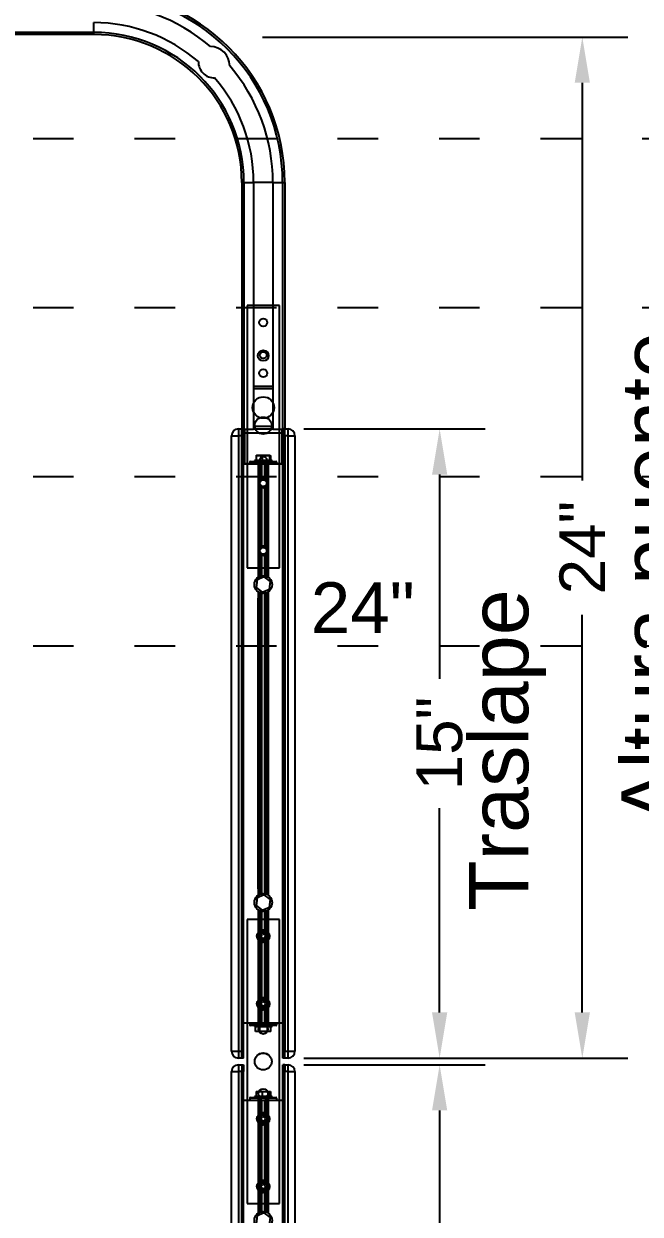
# Model space of a CAD drawing. Header units: inches. Extents: x 9936 to 27102, y -2774 to 11910.
# Drawn here: x 11441 to 11805, y 10129 to 10833 of the extents above; entities that cross this region are included whole.
import ezdxf

# ---------------------------------------------------------------- set-up
doc = ezdxf.new("R2010")
doc.units = ezdxf.units.IN
doc.header["$MEASUREMENT"] = 0
doc.linetypes.add('ACAD_ISO03W100', pattern=[30, 12, -18])
for name, color, linetype in [('Conector lateral', 150, 'Continuous'), ('COTA', 7, 'Continuous'), ('Puente', 244, 'Continuous'), ('RECTO', 20, 'Continuous'), ('TEXTO', 7, 'Continuous')]:
    doc.layers.add(name, color=color, linetype=linetype)
doc.styles.get("Standard").update_dxf_attribs({"font": 'arial.ttf'})
doc.dimstyles.get("Standard").update_dxf_attribs({"dimscale": 150, "dimtxt": 0.18, "dimasz": 0.18, "dimexe": 0.18, "dimexo": 0.0625, "dimgap": 0.09, "dimtad": 0, "dimdec": 0, "dimzin": 0, "dimdsep": 46, "dimtxsty": 'Standard', "dimcen": 0.09, "dimclrd": 1, "dimclre": 1, "dimclrt": 1, "dimadec": 0, "dimazin": 0, "dimtfac": 1, "dimtdec": 0, "dimtofl": 0, "dimtmove": 0, "dimatfit": 3, "dimfxl": 1, "dimtolj": 1, "dimtzin": 0, "dimarcsym": 0})

# ---------------------------------------------------------------- blocks, each defined once
blk = doc.blocks.new('A$C2C726D91')
at = {"layer": 'RECTO', "linetype": 'Continuous'}
for p, q in [((4, 672), (4, 668)), ((4, 672), (6, 672)), ((6, 672), (6, 670.83)), ((6, 672), (7.1, 672)), ((6, 672), (6, 668)), ((7.1, 670.83), (6, 670.83)), ((6, 670.83), (6, 668)), ((7.1, 672), (7.1, 670.83)), ((7.1, 670.83), (7.1, 668)), ((31.4, 672), (30.3, 672)), ((30.3, 670.83), (30.3, 672)), ((31.4, 670.83), (30.3, 670.83)), ((30.3, 668), (30.3, 670.83)), ((31.4, 672), (31.4, 670.83)), ((31.4, 668), (31.4, 672)), ((31.4, 672), (33.4, 672)), ((31.4, 670.83), (31.4, 668)), ((33.4, 668), (33.4, 672)), ((0, 668), (4, 668)), ((0, 4), (0, 668)), ((6, 668), (4, 668)), ((4, 668), (4, 4)), ((6, 668), (7.1, 668)), ((6, 4), (6, 668)), ((7.1, 4), (7.1, 668)), ((31.4, 668), (30.3, 668)), ((30.3, 4), (30.3, 668)), ((31.4, 4), (31.4, 668)), ((33.4, 668), (31.4, 668)), ((33.4, 4), (33.4, 668)), ((33.4, 668), (37.4, 668)), ((37.4, 668), (37.4, 4)), ((14.47, 656.3), (14.47, 653.3)), ((14.47, 656.3), (18.1, 656.3)), ((18.1, 656.3), (18.1, 653.3)), ((18.1, 656.3), (22.33, 656.3)), ((22.33, 656.3), (22.33, 653.3)), ((22.33, 656.3), (22.93, 656.3)), ((22.93, 656.3), (22.93, 653.3)), ((7.1, 651.2), (15.61, 651.2)), ((10.7, 652.2), (10.7, 651.2)), ((15.61, 652.2), (10.7, 652.2)), ((11.2, 652.7), (13.45, 652.7)), ((13.45, 653.3), (13.45, 652.3)), ((20.7, 653.3), (13.45, 653.3)), ((15.57, 652.3), (13.45, 652.3)), ((15.61, 652.3), (16.9, 652.3)), ((15.61, 652.3), (15.61, 584.24)), ((16.9, 642.11), (16.9, 652.3)), ((20.5, 652.3), (16.9, 652.3)), ((17.85, 651.2), (19.55, 651.2)), ((17.85, 642.65), (17.85, 651.2)), ((19.55, 642.65), (19.55, 651.2)), ((20.5, 652.3), (21.79, 652.3)), ((20.5, 652.3), (20.5, 642.11)), ((23.95, 653.3), (20.7, 653.3)), ((21.79, 584.24), (21.79, 652.3)), ((23.95, 652.3), (21.79, 652.3)), ((25.4, 652.2), (21.79, 652.2)), ((21.79, 651.2), (30.3, 651.2)), ((23.95, 652.3), (23.95, 653.3)), ((23.95, 652.7), (24.98, 652.7)), ((24.98, 652.7), (26.2, 652.7)), ((26.7, 652.2), (25.4, 652.2)), ((26.7, 651.2), (26.7, 652.2)), ((16.9, 602.11), (16.9, 637.89)), ((17.85, 602.65), (17.85, 637.35)), ((19.55, 602.65), (19.55, 637.35)), ((20.5, 637.89), (20.5, 602.11)), ((16.9, 584.93), (16.9, 597.89)), ((17.85, 585.18), (17.85, 597.35)), ((19.55, 585.18), (19.55, 597.35)), ((20.5, 597.89), (20.5, 584.93)), ((19.3, 584.54), (15.07, 582.79)), ((22.93, 581.75), (19.3, 584.54)), ((15.07, 582.79), (14.47, 578.25)), ((14.47, 578.25), (18.1, 575.46)), ((22.33, 577.21), (22.93, 581.75)), ((15.55, 572), (15.55, 100)), ((16.36, 572), (15.55, 572)), ((15.61, 575.76), (15.61, 572)), ((16.36, 100), (16.36, 572)), ((17.45, 572), (16.36, 572)), ((16.9, 572), (16.9, 575.07)), ((17.45, 100), (17.45, 572)), ((17.85, 184.65), (17.85, 574.82)), ((18.1, 575.46), (22.33, 577.21)), ((19.55, 184.65), (19.55, 574.82)), ((19.95, 572), (19.95, 100)), ((21.04, 572), (19.95, 572)), ((20.5, 575.07), (20.5, 572)), ((21.04, 100), (21.04, 572)), ((21.85, 572), (21.04, 572)), ((21.79, 572), (21.79, 575.76)), ((21.85, 100), (21.85, 572)), ((19.55, 184.65), (19.95, 184.47)), ((17.85, 179.35), (17.45, 179.53)), ((17.85, 97.18), (17.85, 179.35)), ((19.55, 97.18), (19.55, 179.35)), ((15.55, 100), (16.36, 100)), ((15.61, 100), (15.61, 96.24)), ((16.36, 100), (17.45, 100)), ((16.9, 96.93), (16.9, 100)), ((19.95, 100), (21.04, 100)), ((20.5, 100), (20.5, 96.93)), ((21.04, 100), (21.85, 100)), ((21.79, 96.24), (21.79, 100)), ((15.07, 94.79), (14.47, 90.25)), ((19.3, 96.54), (15.07, 94.79)), ((22.93, 93.75), (19.3, 96.54)), ((22.33, 89.21), (22.93, 93.75)), ((14.47, 90.25), (18.1, 87.46)), ((15.61, 87.76), (15.61, 19.7)), ((16.9, 74.11), (16.9, 87.07)), ((17.85, 74.65), (17.85, 86.82)), ((18.1, 87.46), (22.33, 89.21)), ((19.55, 74.65), (19.55, 86.82)), ((20.5, 87.07), (20.5, 74.11)), ((21.79, 19.7), (21.79, 87.76)), ((16.9, 19.7), (16.9, 69.89)), ((17.85, 20.8), (17.85, 69.35)), ((19.55, 20.8), (19.55, 69.35)), ((20.5, 69.89), (20.5, 19.7)), ((15.61, 20.8), (7.1, 20.8)), ((10.7, 20.8), (10.7, 19.8)), ((10.7, 19.8), (15.61, 19.8)), ((13.45, 19.3), (11.2, 19.3)), ((13.45, 19.7), (13.45, 18.7)), ((13.45, 19.7), (15.57, 19.7)), ((13.45, 18.7), (23.95, 18.7)), ((14.14, 15.7), (14.14, 18.7)), ((16.72, 15.7), (14.14, 15.7)), ((16.9, 19.7), (15.61, 19.7)), ((16.72, 15.7), (16.72, 18.7)), ((21.29, 15.7), (16.72, 15.7)), ((16.9, 19.7), (20.5, 19.7)), ((19.55, 20.8), (17.85, 20.8)), ((21.79, 19.7), (20.5, 19.7)), ((21.29, 15.7), (21.29, 18.7)), ((23.26, 15.7), (21.29, 15.7)), ((30.3, 20.8), (21.79, 20.8)), ((21.79, 19.8), (26.7, 19.8)), ((21.8, 19.7), (23.95, 19.7)), ((23.26, 15.7), (23.26, 18.7)), ((23.95, 18.7), (23.95, 19.7)), ((26.2, 19.3), (23.95, 19.3)), ((26.7, 19.8), (26.7, 20.8)), ((0, 4), (4, 4)), ((4, 4), (6, 4)), ((4, 4), (4, 0)), ((6, 0), (4, 0)), ((6, 4), (6, 1.17)), ((7.1, 4), (6, 4)), ((6, 4), (6, 0)), ((6, 1.17), (7.1, 1.17)), ((6, 1.17), (6, 0)), ((7.1, 0), (6, 0)), ((7.1, 4), (7.1, 1.17)), ((7.1, 1.17), (7.1, 0)), ((31.4, 4), (30.3, 4)), ((30.3, 1.17), (30.3, 4)), ((30.3, 1.17), (31.4, 1.17)), ((30.3, 0), (30.3, 1.17)), ((31.4, 0), (30.3, 0)), ((31.4, 4), (31.4, 1.17)), ((31.4, 4), (33.4, 4)), ((31.4, 0), (31.4, 4)), ((31.4, 1.17), (31.4, 0)), ((33.4, 0), (31.4, 0)), ((33.4, 4), (37.4, 4)), ((33.4, 0), (33.4, 4))]:
    blk.add_line(p, q, dxfattribs=at)
for centre, radius in [((18.7, 640), 1.98), ((18.7, 600), 1.98), ((18.7, 580), 5.25), ((18.7, 92), 5.25), ((18.7, 72), 1.98)]:
    blk.add_circle(centre, radius, dxfattribs=at)
for centre, radius, start, end in [((4, 668), 4, 90, 180), ((33.4, 668), 4, 0, 90), ((11.2, 652.2), 0.5, 90, 180), ((18.7, 652.9), 1.9, 198.40848, 243.47465), ((18.7, 652.9), 1.9, 296.52535, 341.59152), ((26.2, 652.2), 0.5, 0, 90), ((18.7, 640), 2.78, 130.46008, 229.53992), ((18.7, 640), 2.78, 72.21585, 107.78415), ((18.7, 640), 2.78, 310.46008, 49.53992), ((18.7, 640), 2.78, 252.21585, 287.78415), ((18.7, 600), 2.78, 130.46008, 229.53992), ((18.7, 600), 2.78, 72.21585, 107.78415), ((18.7, 600), 2.78, 310.46008, 49.53992), ((18.7, 600), 2.78, 252.21585, 287.78415), ((18.7, 182), 2.78, 72.21585, 107.78415), ((18.7, 182), 2.78, 252.21585, 287.78415), ((18.7, 72), 2.78, 130.46008, 229.53992), ((18.7, 72), 2.78, 72.21585, 107.78415), ((18.7, 72), 2.78, 310.46008, 49.53992), ((18.7, 72), 2.78, 252.21585, 287.78415), ((11.2, 19.8), 0.5, 180, 270), ((18.7, 19.1), 1.9, 116.52535, 161.59152), ((18.7, 19.1), 1.9, 18.40848, 63.47465), ((26.2, 19.8), 0.5, 270, 0), ((4, 4), 4, 180, 270), ((33.4, 4), 4, 270, 0)]:
    blk.add_arc(centre, radius, start, end, dxfattribs=at)
for points, knots in [([(16.9, 642.11), (16.99, 642.19), (17.17, 642.33), (17.55, 642.54), (17.8, 642.63), (17.85, 642.65)], [0, 0, 0, 0, 0.439174, 0.876749, 1, 1, 1, 1]), ([(19.55, 642.65), (19.74, 642.57), (20.11, 642.42), (20.39, 642.21), (20.48, 642.13), (20.5, 642.11)], [0, 0, 0, 0, 0.444477, 0.887819, 1, 1, 1, 1]), ([(17.85, 637.35), (17.66, 637.43), (17.29, 637.58), (17.01, 637.79), (16.92, 637.87), (16.9, 637.89)], [0, 0, 0, 0, 0.444484, 0.887819, 1, 1, 1, 1]), ([(20.5, 637.89), (20.41, 637.81), (20.23, 637.67), (19.85, 637.46), (19.6, 637.37), (19.55, 637.35)], [0, 0, 0, 0, 0.439174, 0.876749, 1, 1, 1, 1]), ([(16.9, 602.11), (16.99, 602.19), (17.17, 602.33), (17.55, 602.54), (17.8, 602.63), (17.85, 602.65)], [0, 0, 0, 0, 0.439174, 0.876749, 1, 1, 1, 1]), ([(19.55, 602.65), (19.74, 602.57), (20.11, 602.42), (20.39, 602.21), (20.48, 602.13), (20.5, 602.11)], [0, 0, 0, 0, 0.444477, 0.887819, 1, 1, 1, 1]), ([(17.85, 597.35), (17.66, 597.43), (17.29, 597.58), (17.01, 597.79), (16.92, 597.87), (16.9, 597.89)], [0, 0, 0, 0, 0.444477, 0.887819, 1, 1, 1, 1]), ([(20.5, 597.89), (20.41, 597.81), (20.23, 597.67), (19.85, 597.46), (19.6, 597.37), (19.55, 597.35)], [0, 0, 0, 0, 0.439174, 0.876749, 1, 1, 1, 1]), ([(17.45, 184.47), (17.52, 184.51), (17.64, 184.58), (17.8, 184.63), (17.85, 184.65)], [0, 0, 0, 0, 0.638363, 1, 1, 1, 1]), ([(19.95, 179.53), (19.88, 179.49), (19.76, 179.42), (19.6, 179.37), (19.55, 179.35)], [0, 0, 0, 0, 0.638363, 1, 1, 1, 1]), ([(16.9, 74.11), (16.99, 74.19), (17.17, 74.33), (17.55, 74.54), (17.8, 74.63), (17.85, 74.65)], [0, 0, 0, 0, 0.439174, 0.876749, 1, 1, 1, 1]), ([(19.55, 74.65), (19.74, 74.57), (20.11, 74.42), (20.39, 74.21), (20.48, 74.13), (20.5, 74.11)], [0, 0, 0, 0, 0.444477, 0.887819, 1, 1, 1, 1]), ([(17.85, 69.35), (17.66, 69.43), (17.29, 69.58), (17.01, 69.79), (16.92, 69.87), (16.9, 69.89)], [0, 0, 0, 0, 0.444477, 0.887819, 1, 1, 1, 1]), ([(20.5, 69.89), (20.41, 69.81), (20.23, 69.67), (19.85, 69.46), (19.6, 69.37), (19.55, 69.35)], [0, 0, 0, 0, 0.439174, 0.876749, 1, 1, 1, 1])]:
    blk.add_open_spline(points, degree=3, knots=knots, dxfattribs=at)
blk = doc.blocks.new('A$C3EBA59D7')
at = {"layer": 'RECTO', "linetype": 'Continuous'}
for p, q in [((0, 368), (4, 368)), ((0, 4), (0, 368)), ((4, 372), (4, 368)), ((4, 372), (6, 372)), ((6, 368), (4, 368)), ((4, 368), (4, 4)), ((6, 0), (6, 372)), ((7.1, 372), (6, 372)), ((6, 4), (6, 368)), ((7.1, 0), (7.1, 372)), ((31.4, 372), (30.3, 372)), ((30.3, 0), (30.3, 372)), ((31.4, 372), (33.4, 372)), ((31.4, 0), (31.4, 372)), ((31.4, 368), (31.4, 4)), ((33.4, 368), (31.4, 368)), ((33.4, 368), (33.4, 372)), ((33.4, 4), (33.4, 368)), ((33.4, 368), (37.4, 368)), ((37.4, 368), (37.4, 4)), ((10.7, 352.2), (10.7, 351.2)), ((15.61, 352.2), (10.7, 352.2)), ((11.2, 352.7), (13.45, 352.7)), ((13.45, 353.3), (13.45, 352.3)), ((20.7, 353.3), (13.45, 353.3)), ((15.61, 352.3), (13.45, 352.3)), ((14.47, 356.3), (14.47, 353.3)), ((14.47, 356.3), (18.1, 356.3)), ((15.61, 352.3), (15.61, 284.24)), ((16.9, 352.3), (15.61, 352.3)), ((20.48, 352.3), (16.9, 352.3)), ((16.9, 342.11), (16.9, 352.3)), ((18.1, 356.3), (18.1, 353.3)), ((18.1, 356.3), (22.33, 356.3)), ((20.5, 352.3), (20.5, 342.11)), ((21.79, 352.3), (20.5, 352.3)), ((23.95, 353.3), (20.7, 353.3)), ((23.95, 352.3), (21.79, 352.3)), ((21.79, 284.24), (21.79, 352.3)), ((25.4, 352.2), (21.79, 352.2)), ((22.33, 356.3), (22.33, 353.3)), ((22.33, 356.3), (22.93, 356.3)), ((22.93, 356.3), (22.93, 353.3)), ((23.95, 352.3), (23.95, 353.3)), ((23.95, 352.7), (24.98, 352.7)), ((24.98, 352.7), (26.2, 352.7)), ((26.7, 352.2), (25.4, 352.2)), ((26.7, 351.2), (26.7, 352.2)), ((15.61, 351.2), (7.1, 351.2)), ((17.85, 342.65), (17.85, 351.2)), ((19.55, 351.2), (17.85, 351.2)), ((19.55, 342.65), (19.55, 351.2)), ((30.3, 351.2), (21.79, 351.2)), ((16.9, 302.11), (16.9, 337.89)), ((17.85, 302.65), (17.85, 337.35)), ((19.55, 302.65), (19.55, 337.35)), ((20.5, 337.89), (20.5, 302.11)), ((16.9, 284.93), (16.9, 297.89)), ((17.85, 285.18), (17.85, 297.35)), ((19.55, 285.18), (19.55, 297.35)), ((20.5, 297.89), (20.5, 284.93)), ((15.07, 282.79), (14.47, 278.25)), ((19.3, 284.54), (15.07, 282.79)), ((22.93, 281.75), (19.3, 284.54)), ((22.33, 277.21), (22.93, 281.75)), ((14.47, 278.25), (18.1, 275.46)), ((15.61, 275.76), (15.61, 272)), ((16.9, 272), (16.9, 275.07)), ((17.85, 97.18), (17.85, 274.82)), ((18.1, 275.46), (22.33, 277.21)), ((19.55, 97.18), (19.55, 274.82)), ((20.5, 275.07), (20.5, 272)), ((21.79, 272), (21.79, 275.76)), ((15.55, 272), (15.55, 100)), ((16.36, 272), (15.55, 272)), ((16.36, 100), (16.36, 272)), ((17.45, 272), (16.36, 272)), ((17.45, 100), (17.45, 272)), ((19.95, 272), (19.95, 100)), ((21.04, 272), (19.95, 272)), ((21.04, 100), (21.04, 272)), ((21.85, 272), (21.04, 272)), ((21.85, 100), (21.85, 272)), ((15.55, 100), (16.36, 100)), ((15.61, 100), (15.61, 96.24)), ((16.36, 100), (17.45, 100)), ((16.9, 96.93), (16.9, 100)), ((19.95, 100), (21.04, 100)), ((20.5, 100), (20.5, 96.93)), ((21.04, 100), (21.85, 100)), ((21.79, 96.24), (21.79, 100)), ((15.07, 94.79), (14.47, 90.25)), ((19.3, 96.54), (15.07, 94.79)), ((22.93, 93.75), (19.3, 96.54)), ((22.33, 89.21), (22.93, 93.75)), ((14.47, 90.25), (18.1, 87.46)), ((15.61, 87.76), (15.61, 19.7)), ((16.9, 74.11), (16.9, 87.07)), ((17.85, 74.65), (17.85, 86.82)), ((18.1, 87.46), (22.33, 89.21)), ((19.55, 74.65), (19.55, 86.82)), ((20.5, 87.07), (20.5, 74.11)), ((21.79, 19.7), (21.79, 87.76)), ((16.9, 34.11), (16.9, 69.89)), ((17.85, 34.65), (17.85, 69.35)), ((19.55, 34.65), (19.55, 69.35)), ((20.5, 69.89), (20.5, 34.11)), ((16.9, 19.7), (16.9, 29.89)), ((17.85, 20.8), (17.85, 29.35)), ((19.55, 20.8), (19.55, 29.35)), ((20.5, 29.89), (20.5, 19.7)), ((7.1, 20.8), (15.61, 20.8)), ((10.7, 20.8), (10.7, 19.8)), ((10.7, 19.8), (15.63, 19.8)), ((13.45, 19.3), (11.2, 19.3)), ((13.45, 19.7), (13.45, 18.7)), ((13.45, 19.7), (15.57, 19.7)), ((13.45, 18.7), (23.95, 18.7)), ((14.14, 15.7), (14.14, 18.7)), ((16.72, 15.7), (14.14, 15.7)), ((15.61, 19.7), (16.9, 19.7)), ((16.72, 15.7), (16.72, 18.7)), ((21.29, 15.7), (16.72, 15.7)), ((16.9, 19.7), (20.52, 19.7)), ((17.85, 20.8), (19.55, 20.8)), ((20.5, 19.7), (21.79, 19.7)), ((21.29, 15.7), (21.29, 18.7)), ((23.26, 15.7), (21.29, 15.7)), ((21.77, 19.8), (26.7, 19.8)), ((21.79, 20.8), (30.3, 20.8)), ((21.8, 19.7), (23.95, 19.7)), ((23.26, 15.7), (23.26, 18.7)), ((23.95, 18.7), (23.95, 19.7)), ((26.2, 19.3), (23.95, 19.3)), ((26.7, 19.8), (26.7, 20.8)), ((0, 4), (4, 4)), ((4, 4), (6, 4)), ((4, 4), (4, 0)), ((31.4, 4), (33.4, 4)), ((33.4, 0), (33.4, 4)), ((33.4, 4), (37.4, 4)), ((6, 0), (4, 0)), ((7.1, 0), (6, 0)), ((31.4, 0), (30.3, 0)), ((33.4, 0), (31.4, 0))]:
    blk.add_line(p, q, dxfattribs=at)
for centre, radius in [((18.7, 340), 1.98), ((18.7, 300), 1.98), ((18.7, 280), 5.25), ((18.7, 92), 5.25), ((18.7, 72), 1.98), ((18.7, 32), 1.98)]:
    blk.add_circle(centre, radius, dxfattribs=at)
for centre, radius, start, end in [((4, 368), 4, 90, 180), ((33.4, 368), 4, 0, 90), ((11.2, 352.2), 0.5, 90, 180), ((18.7, 352.9), 1.9, 198.40848, 243.47465), ((18.7, 352.9), 1.9, 296.52535, 341.59152), ((26.2, 352.2), 0.5, 0, 90), ((18.7, 340), 2.78, 130.46008, 229.53992), ((18.7, 340), 2.78, 72.21585, 107.78415), ((18.7, 340), 2.78, 310.46008, 49.53992), ((18.7, 340), 2.78, 252.21585, 287.78415), ((18.7, 300), 2.78, 72.21585, 107.78415), ((18.7, 300), 2.78, 130.46008, 229.53992), ((18.7, 300), 2.78, 252.21585, 287.78415), ((18.7, 300), 2.78, 310.46008, 49.53992), ((18.7, 72), 2.78, 130.46008, 229.53992), ((18.7, 72), 2.78, 72.21585, 107.78415), ((18.7, 72), 2.78, 310.46008, 49.53992), ((18.7, 72), 2.78, 252.21585, 287.78415), ((18.7, 32), 2.78, 130.46008, 229.53992), ((18.7, 32), 2.78, 72.21585, 107.78415), ((18.7, 32), 2.78, 252.21585, 287.78415), ((18.7, 32), 2.78, 310.46008, 49.53992), ((11.2, 19.8), 0.5, 180, 270), ((18.7, 19.1), 1.9, 116.52535, 161.59152), ((18.7, 19.1), 1.9, 18.40848, 63.47465), ((26.2, 19.8), 0.5, 270, 0), ((4, 4), 4, 180, 270), ((33.4, 4), 4, 270, 0)]:
    blk.add_arc(centre, radius, start, end, dxfattribs=at)
for points, knots in [([(16.9, 342.11), (16.99, 342.19), (17.17, 342.33), (17.55, 342.54), (17.8, 342.63), (17.85, 342.65)], [0, 0, 0, 0, 0.439174, 0.876749, 1, 1, 1, 1]), ([(19.55, 342.65), (19.74, 342.57), (20.11, 342.42), (20.39, 342.21), (20.48, 342.13), (20.5, 342.11)], [0, 0, 0, 0, 0.444481, 0.887819, 1, 1, 1, 1]), ([(17.85, 337.35), (17.66, 337.43), (17.29, 337.58), (17.01, 337.79), (16.92, 337.87), (16.9, 337.89)], [0, 0, 0, 0, 0.444481, 0.887819, 1, 1, 1, 1]), ([(20.5, 337.89), (20.41, 337.81), (20.23, 337.67), (19.85, 337.46), (19.6, 337.37), (19.55, 337.35)], [0, 0, 0, 0, 0.439174, 0.876749, 1, 1, 1, 1]), ([(16.9, 302.11), (16.99, 302.19), (17.17, 302.33), (17.55, 302.54), (17.8, 302.63), (17.85, 302.65)], [0, 0, 0, 0, 0.439175, 0.876751, 1, 1, 1, 1]), ([(17.85, 297.35), (17.66, 297.43), (17.29, 297.58), (17.01, 297.79), (16.92, 297.87), (16.9, 297.89)], [0, 0, 0, 0, 0.444478, 0.887817, 1, 1, 1, 1]), ([(19.55, 302.65), (19.74, 302.57), (20.11, 302.42), (20.39, 302.21), (20.48, 302.13), (20.5, 302.11)], [0, 0, 0, 0, 0.444478, 0.887817, 1, 1, 1, 1]), ([(20.5, 297.89), (20.41, 297.81), (20.23, 297.67), (19.85, 297.46), (19.6, 297.37), (19.55, 297.35)], [0, 0, 0, 0, 0.439175, 0.876751, 1, 1, 1, 1]), ([(16.9, 74.11), (16.99, 74.19), (17.17, 74.33), (17.55, 74.54), (17.8, 74.63), (17.85, 74.65)], [0, 0, 0, 0, 0.439175, 0.876751, 1, 1, 1, 1]), ([(19.55, 74.65), (19.74, 74.57), (20.11, 74.42), (20.39, 74.21), (20.48, 74.13), (20.5, 74.11)], [0, 0, 0, 0, 0.444478, 0.887817, 1, 1, 1, 1]), ([(17.85, 69.35), (17.66, 69.43), (17.29, 69.58), (17.01, 69.79), (16.92, 69.87), (16.9, 69.89)], [0, 0, 0, 0, 0.444478, 0.887817, 1, 1, 1, 1]), ([(20.5, 69.89), (20.41, 69.81), (20.23, 69.67), (19.85, 69.46), (19.6, 69.37), (19.55, 69.35)], [0, 0, 0, 0, 0.439175, 0.876751, 1, 1, 1, 1]), ([(16.9, 34.11), (16.99, 34.19), (17.17, 34.33), (17.55, 34.54), (17.8, 34.63), (17.85, 34.65)], [0, 0, 0, 0, 0.439174, 0.876749, 1, 1, 1, 1]), ([(17.85, 29.35), (17.66, 29.43), (17.29, 29.58), (17.01, 29.79), (16.92, 29.87), (16.9, 29.89)], [0, 0, 0, 0, 0.444481, 0.887819, 1, 1, 1, 1]), ([(19.55, 34.65), (19.74, 34.57), (20.11, 34.42), (20.39, 34.21), (20.48, 34.13), (20.5, 34.11)], [0, 0, 0, 0, 0.444481, 0.887819, 1, 1, 1, 1]), ([(20.5, 29.89), (20.41, 29.81), (20.23, 29.67), (19.85, 29.46), (19.6, 29.37), (19.55, 29.35)], [0, 0, 0, 0, 0.439174, 0.876749, 1, 1, 1, 1])]:
    blk.add_open_spline(points, degree=3, knots=knots, dxfattribs=at)
blk = doc.blocks.new('A$C10B60D47')
at = {"layer": 'Conector lateral', "linetype": 'Continuous'}
for p, q in [((19.05, 168), (0, 168)), ((0, 168), (0, 0)), ((19.05, 0), (19.05, 168)), ((7.22, 157.7), (8.74, 158.33)), ((7.22, 157.7), (7.67, 156.59)), ((7.67, 156.59), (9.2, 157.22)), ((8.11, 159.85), (9.22, 160.31)), ((8.11, 159.85), (8.74, 158.33)), ((9.2, 157.22), (9.83, 155.69)), ((9.22, 160.31), (9.85, 158.78)), ((9.83, 155.69), (10.94, 156.15)), ((9.85, 158.78), (11.38, 159.41)), ((10.31, 157.67), (11.83, 158.3)), ((10.31, 157.67), (10.94, 156.15)), ((11.38, 159.41), (11.83, 158.3)), ((8.11, 119.85), (9.22, 120.31)), ((8.11, 119.85), (8.74, 118.33)), ((9.22, 120.31), (9.85, 118.78)), ((7.22, 117.7), (8.74, 118.33)), ((7.22, 117.7), (7.67, 116.59)), ((7.67, 116.59), (9.2, 117.22)), ((9.2, 117.22), (9.83, 115.69)), ((9.83, 115.69), (10.94, 116.15)), ((9.85, 118.78), (11.38, 119.41)), ((10.31, 117.67), (11.83, 118.3)), ((10.31, 117.67), (10.94, 116.15)), ((11.38, 119.41), (11.83, 118.3)), ((7.22, 49.7), (8.74, 50.33)), ((7.22, 49.7), (7.67, 48.59)), ((8.11, 51.85), (9.22, 52.31)), ((8.11, 51.85), (8.74, 50.33)), ((9.22, 52.31), (9.85, 50.78)), ((9.85, 50.78), (11.38, 51.41)), ((10.31, 49.67), (11.83, 50.3)), ((10.31, 49.67), (10.94, 48.15)), ((11.38, 51.41), (11.83, 50.3)), ((7.67, 48.59), (9.2, 49.22)), ((9.2, 49.22), (9.83, 47.69)), ((9.83, 47.69), (10.94, 48.15)), ((7.22, 9.7), (8.74, 10.33)), ((7.22, 9.7), (7.67, 8.59)), ((7.67, 8.59), (9.2, 9.22)), ((8.11, 11.85), (9.22, 12.31)), ((8.11, 11.85), (8.74, 10.33)), ((9.2, 9.22), (9.83, 7.69)), ((9.22, 12.31), (9.85, 10.78)), ((9.83, 7.69), (10.94, 8.15)), ((9.85, 10.78), (11.38, 11.41)), ((10.31, 9.67), (11.83, 10.3)), ((10.31, 9.67), (10.94, 8.15)), ((11.38, 11.41), (11.83, 10.3)), ((0, 0), (19.05, 0))]:
    blk.add_line(p, q, dxfattribs=at)
for centre, radius in [((9.52, 158), 3.75), ((9.52, 118), 3.75), ((9.52, 103), 2.78), ((9.52, 65), 2.78), ((9.52, 50), 3.75), ((9.52, 10), 3.75)]:
    blk.add_circle(centre, radius, dxfattribs=at)
blk = doc.blocks.new('BIOMBO 69')
at = {"layer": 'RECTO', "color": 252, "true_color": 0x939598}
for centre in [(0, 0), (0, -376)]:
    blk.add_circle(centre, 5, dxfattribs=at)
blk.add_blockref('A$C10B60D47', (-9.52, -460))
at = {"layer": 'RECTO'}
for name, p in [('A$C3EBA59D7', (-18.7, -374)), ('A$C2C726D91', (-18.7, -1050))]:
    blk.add_blockref(name, p, dxfattribs=at)
blk = doc.blocks.new('*D35')
at = {"layer": 'Defpoints', "color": 0, "transparency": 16777216}
for p in [(11141.2, 10858.16), (11223.07, 10858.16), (11570.57, 8863.46)]:
    blk.add_point(p, dxfattribs=at)
at = {"layer": 'TEXTO', "color": 1, "lineweight": -2, "transparency": 16777216}
for p, q in [((11213.69, 10858.16), (11114.2, 10858.16)), ((11141.2, 10831.16), (11141.2, 10216.86)), ((11141.2, 8890.46), (11141.2, 10111.57)), ((11561.19, 8863.46), (11114.2, 8863.46))]:
    blk.add_line(p, q, dxfattribs=at)
at = {"layer": 'TEXTO', "color": 1, "transparency": 16777216}
for points in [[(11136.7, 10831.16), (11145.7, 10831.16), (11141.2, 10858.16)], [(11136.7, 8890.46), (11145.7, 8890.46), (11141.2, 8863.46)]]:
    blk.add_solid(points, dxfattribs=at)
at = {"layer": 'TEXTO', "color": 1, "transparency": 16777216, "insert": (11141.2, 10164.22), "char_height": 27, "attachment_point": 5, "rotation": 90}
blk.add_mtext('\\A1;1995', dxfattribs=at)
blk = doc.blocks.new('PUENTE H24 F18')
at = {"layer": 'Puente', "linetype": 'Continuous'}
for p, q in [((6821.47, -11861.71), (6821.47, -11855.98)), ((6821.47, -11861.71), (6675.67, -11861.71)), ((6821.47, -11862.98), (6675.67, -11862.98)), ((6821.47, -11862.98), (6821.47, -11861.71)), ((6908.97, -11950.48), (6910.24, -11950.48)), ((6908.97, -11950.48), (6908.97, -12096.28)), ((6910.24, -11950.48), (6910.24, -12096.28)), ((6910.24, -11950.48), (6915.97, -11950.48)), ((6915.97, -11950.48), (6915.97, -12096.28)), ((6927.37, -11950.48), (6915.97, -11950.48)), ((6927.37, -11950.48), (6927.37, -12096.28)), ((6927.37, -11950.48), (6933.1, -11950.48)), ((6933.1, -11950.48), (6934.37, -11950.48)), ((6933.1, -11950.48), (6933.1, -12096.28)), ((6934.37, -11950.48), (6934.37, -12096.28)), ((6912.15, -12023.28), (6912.15, -12178.28)), ((6931.2, -12023.28), (6912.15, -12023.28)), ((6931.2, -12178.28), (6931.2, -12023.28)), ((6915.97, -12070.88), (6927.37, -12070.88)), ((6915.97, -12072.4), (6927.37, -12072.4)), ((6908.97, -12096.28), (6910.24, -12096.28)), ((6908.97, -12468.28), (6908.97, -12096.28)), ((6910.07, -12096.28), (6908.97, -12096.28)), ((6908.97, -12464.28), (6908.97, -12100.28)), ((6910.07, -12468.28), (6910.07, -12096.28)), ((6910.24, -12096.28), (6915.97, -12096.28)), ((6910.67, -12096.28), (6910.67, -12098.81)), ((6932.67, -12098.81), (6910.67, -12098.81)), ((6910.67, -12098.81), (6910.67, -12116.78)), ((6927.37, -12094.76), (6915.97, -12094.76)), ((6927.37, -12096.28), (6915.97, -12096.28)), ((6927.37, -12096.28), (6933.1, -12096.28)), ((6932.67, -12096.28), (6932.67, -12098.81)), ((6932.67, -12098.81), (6932.67, -12116.78)), ((6933.1, -12096.28), (6934.37, -12096.28)), ((6934.37, -12096.28), (6933.27, -12096.28)), ((6933.27, -12468.28), (6933.27, -12096.28)), ((6934.37, -12468.28), (6934.37, -12096.28)), ((6934.37, -12100.28), (6934.37, -12464.28)), ((6917.44, -12111.98), (6917.44, -12114.98)), ((6917.44, -12111.98), (6921.07, -12111.98)), ((6917.71, -12116.78), (6917.71, -12111.78)), ((6917.71, -12111.78), (6925.64, -12111.78)), ((6921.07, -12111.98), (6921.07, -12114.98)), ((6921.07, -12111.98), (6925.3, -12111.98)), ((6925.3, -12111.98), (6925.3, -12114.98)), ((6925.3, -12111.98), (6925.9, -12111.98)), ((6925.64, -12111.78), (6925.64, -12116.78)), ((6925.9, -12111.98), (6925.9, -12114.98)), ((6918.58, -12117.08), (6910.07, -12117.08)), ((6917.71, -12116.78), (6910.67, -12116.78)), ((6913.67, -12116.08), (6913.67, -12117.08)), ((6918.58, -12116.08), (6913.67, -12116.08)), ((6914.17, -12115.58), (6916.42, -12115.58)), ((6916.42, -12114.98), (6916.42, -12115.98)), ((6923.68, -12114.98), (6916.42, -12114.98)), ((6918.58, -12115.98), (6916.42, -12115.98)), ((6918.58, -12115.98), (6918.58, -12184.03)), ((6919.87, -12115.98), (6918.58, -12115.98)), ((6923.46, -12115.98), (6919.87, -12115.98)), ((6919.87, -12126.16), (6919.87, -12115.98)), ((6920.82, -12125.63), (6920.82, -12117.08)), ((6922.52, -12117.08), (6920.82, -12117.08)), ((6922.52, -12125.63), (6922.52, -12117.08)), ((6923.48, -12115.98), (6923.48, -12126.16)), ((6924.76, -12115.98), (6923.48, -12115.98)), ((6926.92, -12114.98), (6923.68, -12114.98)), ((6926.92, -12115.98), (6924.76, -12115.98)), ((6924.76, -12184.03), (6924.76, -12115.98)), ((6928.37, -12116.08), (6924.76, -12116.08)), ((6933.27, -12117.08), (6924.76, -12117.08)), ((6932.67, -12116.78), (6925.64, -12116.78)), ((6926.92, -12115.98), (6926.92, -12114.98)), ((6926.92, -12115.58), (6927.95, -12115.58)), ((6927.95, -12115.58), (6929.17, -12115.58)), ((6929.67, -12116.08), (6928.37, -12116.08)), ((6929.67, -12117.08), (6929.67, -12116.08)), ((6919.87, -12166.16), (6919.87, -12130.39)), ((6920.82, -12165.63), (6920.82, -12130.92)), ((6922.52, -12165.63), (6922.52, -12130.92)), ((6923.48, -12130.39), (6923.48, -12166.16)), ((6919.87, -12183.35), (6919.87, -12170.39)), ((6920.82, -12183.09), (6920.82, -12170.92)), ((6922.52, -12183.09), (6922.52, -12170.92)), ((6923.48, -12170.39), (6923.48, -12183.35)), ((6912.15, -12178.28), (6931.2, -12178.28)), ((6922.27, -12183.74), (6918.04, -12185.49)), ((6925.9, -12186.53), (6922.27, -12183.74)), ((6918.04, -12185.49), (6917.44, -12190.02)), ((6917.44, -12190.02), (6921.07, -12192.81)), ((6921.07, -12192.81), (6925.3, -12191.07)), ((6925.3, -12191.07), (6925.9, -12186.53)), ((6918.52, -12196.28), (6918.52, -12368.28)), ((6919.33, -12196.28), (6918.52, -12196.28)), ((6918.58, -12192.52), (6918.58, -12196.28)), ((6919.33, -12368.28), (6919.33, -12196.28)), ((6920.42, -12196.28), (6919.33, -12196.28)), ((6919.87, -12196.28), (6919.87, -12193.21)), ((6920.42, -12368.28), (6920.42, -12196.28)), ((6920.82, -12371.09), (6920.82, -12193.46)), ((6922.52, -12371.09), (6922.52, -12193.46)), ((6922.92, -12196.28), (6922.92, -12368.28)), ((6924.01, -12196.28), (6922.92, -12196.28)), ((6923.48, -12193.21), (6923.48, -12196.28)), ((6924.01, -12368.28), (6924.01, -12196.28)), ((6924.82, -12196.28), (6924.01, -12196.28)), ((6924.76, -12196.28), (6924.76, -12192.52)), ((6924.82, -12368.28), (6924.82, -12196.28)), ((6918.04, -12373.49), (6917.44, -12378.02)), ((6922.27, -12371.74), (6918.04, -12373.49)), ((6918.52, -12368.28), (6919.33, -12368.28)), ((6918.58, -12368.28), (6918.58, -12372.03)), ((6919.33, -12368.28), (6920.42, -12368.28)), ((6919.87, -12371.35), (6919.87, -12368.28)), ((6925.9, -12374.53), (6922.27, -12371.74)), ((6922.92, -12368.28), (6924.01, -12368.28)), ((6923.48, -12368.28), (6923.48, -12371.35)), ((6924.01, -12368.28), (6924.82, -12368.28)), ((6924.76, -12372.03), (6924.76, -12368.28)), ((6925.3, -12379.07), (6925.9, -12374.53)), ((6917.44, -12378.02), (6921.07, -12380.81)), ((6918.58, -12380.52), (6918.58, -12448.58)), ((6919.87, -12394.16), (6919.87, -12381.21)), ((6920.82, -12393.63), (6920.82, -12381.46)), ((6921.07, -12380.81), (6925.3, -12379.07)), ((6922.52, -12393.63), (6922.52, -12381.46)), ((6923.48, -12381.21), (6923.48, -12394.16)), ((6924.76, -12448.58), (6924.76, -12380.52)), ((6919.87, -12434.16), (6919.87, -12398.39)), ((6920.82, -12433.63), (6920.82, -12398.92)), ((6922.52, -12433.63), (6922.52, -12398.92)), ((6923.48, -12398.39), (6923.48, -12434.16)), ((6919.87, -12448.58), (6919.87, -12438.39)), ((6923.48, -12438.39), (6923.48, -12448.58)), ((6920.82, -12447.48), (6920.82, -12438.92)), ((6922.52, -12447.48), (6922.52, -12438.92)), ((6910.07, -12447.48), (6918.58, -12447.48)), ((6913.67, -12447.48), (6913.67, -12448.48)), ((6913.67, -12448.48), (6918.6, -12448.48)), ((6916.42, -12448.98), (6914.17, -12448.98)), ((6916.42, -12448.58), (6916.42, -12449.58)), ((6916.42, -12448.58), (6918.54, -12448.58)), ((6916.42, -12449.58), (6926.92, -12449.58)), ((6917.11, -12452.58), (6917.11, -12449.58)), ((6918.58, -12448.58), (6919.87, -12448.58)), ((6919.69, -12452.58), (6919.69, -12449.58)), ((6919.87, -12448.58), (6923.49, -12448.58)), ((6920.82, -12447.48), (6922.52, -12447.48)), ((6923.48, -12448.58), (6924.76, -12448.58)), ((6924.26, -12452.58), (6924.26, -12449.58)), ((6924.74, -12448.48), (6929.67, -12448.48)), ((6924.76, -12447.48), (6933.27, -12447.48)), ((6924.77, -12448.58), (6926.92, -12448.58)), ((6926.24, -12452.58), (6926.24, -12449.58)), ((6926.92, -12449.58), (6926.92, -12448.58)), ((6929.17, -12448.98), (6926.92, -12448.98)), ((6929.67, -12448.48), (6929.67, -12447.48)), ((6919.69, -12452.58), (6917.11, -12452.58)), ((6924.26, -12452.58), (6919.69, -12452.58)), ((6926.24, -12452.58), (6924.26, -12452.58)), ((6910.07, -12468.28), (6908.97, -12468.28)), ((6934.37, -12468.28), (6933.27, -12468.28))]:
    blk.add_line(p, q, dxfattribs=at)
for centre, radius in [((6921.67, -12033.28), 2.38), ((6921.67, -12052.88), 3.17), ((6921.67, -12052.58), 1.98), ((6921.67, -12063.28), 2.38), ((6921.67, -12083.58), 6.35), ((6921.67, -12114.58), 1.98), ((6921.67, -12128.28), 2.38), ((6921.67, -12128.28), 1.98), ((6921.67, -12168.28), 2.38), ((6921.67, -12168.28), 1.98), ((6921.67, -12188.28), 5.25), ((6921.67, -12376.28), 5.25), ((6921.67, -12396.28), 1.98), ((6921.67, -12436.28), 1.98)]:
    blk.add_circle(centre, radius, dxfattribs=at)
at = {"layer": 'Puente', "color": 252, "true_color": 0x939598}
blk.add_circle((6921.67, -12470.28), 5, dxfattribs=at)
at = {"layer": 'Puente', "linetype": 'Continuous'}
for centre, radius, start, end in [((6821.47, -11950.48), 112.9, 0, 90), ((6821.47, -11950.48), 111.63, 0, 90), ((6821.47, -11950.48), 105.9, 49.36063, 90), ((6821.47, -11950.48), 94.5, 49.1379, 90), ((6821.47, -11950.48), 88.77, 0, 90), ((6821.47, -11950.48), 87.5, 0, 90), ((6890.33, -11881.62), 11.5, 0.55916, 89.44084), ((6892.82, -11879.13), 9.53, 179.28376, 270.71624), ((6821.47, -11950.48), 105.9, 0, 40.63937), ((6821.47, -11950.48), 94.5, 0, 40.8621), ((6914.17, -12116.08), 0.5, 90, 180), ((6921.67, -12115.38), 1.9, 198.40848, 243.47465), ((6921.67, -12115.38), 1.9, 296.52535, 341.59152), ((6929.17, -12116.08), 0.5, 0, 90), ((6921.67, -12128.28), 2.78, 130.46008, 229.53992), ((6921.67, -12128.28), 2.78, 72.21585, 107.78415), ((6921.67, -12128.28), 2.78, 310.46008, 49.53992), ((6921.67, -12128.28), 2.78, 252.21585, 287.78415), ((6921.67, -12168.28), 2.78, 130.46008, 229.53992), ((6921.67, -12168.28), 2.78, 72.21585, 107.78415), ((6921.67, -12168.28), 2.78, 252.21585, 287.78415), ((6921.67, -12168.28), 2.78, 310.46008, 49.53992), ((6921.67, -12396.28), 2.78, 130.46008, 229.53992), ((6921.67, -12396.28), 2.78, 72.21585, 107.78415), ((6921.67, -12396.28), 2.78, 310.46008, 49.53992), ((6921.67, -12396.28), 2.78, 252.21585, 287.78415), ((6921.67, -12436.28), 2.78, 130.46008, 229.53992), ((6921.67, -12436.28), 2.78, 72.21585, 107.78415), ((6921.67, -12436.28), 2.78, 310.46008, 49.53992), ((6921.67, -12436.28), 2.78, 252.21585, 287.78415), ((6914.17, -12448.48), 0.5, 180, 270), ((6921.67, -12449.18), 1.9, 116.52535, 161.59152), ((6921.67, -12449.18), 1.9, 18.40848, 63.47465), ((6929.17, -12448.48), 0.5, 270, 0)]:
    blk.add_arc(centre, radius, start, end, dxfattribs=at)
for points, knots in [([(6919.87, -12126.16), (6919.96, -12126.09), (6920.14, -12125.94), (6920.52, -12125.73), (6920.77, -12125.65), (6920.82, -12125.63)], [0, 0, 0, 0, 0.439174, 0.876749, 1, 1, 1, 1]), ([(6922.52, -12125.63), (6922.71, -12125.71), (6923.09, -12125.86), (6923.36, -12126.07), (6923.46, -12126.15), (6923.48, -12126.16)], [0, 0, 0, 0, 0.444481, 0.887819, 1, 1, 1, 1]), ([(6920.82, -12130.92), (6920.64, -12130.85), (6920.26, -12130.7), (6919.99, -12130.49), (6919.89, -12130.41), (6919.87, -12130.39)], [0, 0, 0, 0, 0.444481, 0.887819, 1, 1, 1, 1]), ([(6923.48, -12130.39), (6923.38, -12130.46), (6923.2, -12130.61), (6922.82, -12130.82), (6922.58, -12130.9), (6922.52, -12130.92)], [0, 0, 0, 0, 0.439174, 0.876749, 1, 1, 1, 1]), ([(6919.87, -12166.16), (6919.96, -12166.09), (6920.14, -12165.94), (6920.52, -12165.73), (6920.77, -12165.65), (6920.82, -12165.63)], [0, 0, 0, 0, 0.439175, 0.876751, 1, 1, 1, 1]), ([(6920.82, -12170.92), (6920.64, -12170.85), (6920.26, -12170.7), (6919.99, -12170.49), (6919.89, -12170.41), (6919.87, -12170.39)], [0, 0, 0, 0, 0.444478, 0.887817, 1, 1, 1, 1]), ([(6922.52, -12165.63), (6922.71, -12165.71), (6923.09, -12165.86), (6923.36, -12166.06), (6923.46, -12166.15), (6923.48, -12166.16)], [0, 0, 0, 0, 0.444478, 0.887817, 1, 1, 1, 1]), ([(6923.48, -12170.39), (6923.38, -12170.46), (6923.2, -12170.61), (6922.82, -12170.82), (6922.58, -12170.9), (6922.52, -12170.92)], [0, 0, 0, 0, 0.439175, 0.876751, 1, 1, 1, 1]), ([(6919.87, -12394.16), (6919.96, -12394.09), (6920.14, -12393.94), (6920.52, -12393.73), (6920.77, -12393.65), (6920.82, -12393.63)], [0, 0, 0, 0, 0.439175, 0.876751, 1, 1, 1, 1]), ([(6922.52, -12393.63), (6922.71, -12393.71), (6923.09, -12393.86), (6923.36, -12394.06), (6923.46, -12394.15), (6923.48, -12394.16)], [0, 0, 0, 0, 0.444478, 0.887817, 1, 1, 1, 1]), ([(6920.82, -12398.92), (6920.64, -12398.85), (6920.26, -12398.7), (6919.99, -12398.49), (6919.89, -12398.41), (6919.87, -12398.39)], [0, 0, 0, 0, 0.444478, 0.887817, 1, 1, 1, 1]), ([(6923.48, -12398.39), (6923.38, -12398.46), (6923.2, -12398.61), (6922.82, -12398.82), (6922.58, -12398.9), (6922.52, -12398.92)], [0, 0, 0, 0, 0.439175, 0.876751, 1, 1, 1, 1]), ([(6919.87, -12434.16), (6919.96, -12434.09), (6920.14, -12433.94), (6920.52, -12433.73), (6920.77, -12433.65), (6920.82, -12433.63)], [0, 0, 0, 0, 0.439174, 0.876749, 1, 1, 1, 1]), ([(6920.82, -12438.92), (6920.64, -12438.85), (6920.26, -12438.7), (6919.99, -12438.49), (6919.89, -12438.41), (6919.87, -12438.39)], [0, 0, 0, 0, 0.444481, 0.887819, 1, 1, 1, 1]), ([(6922.52, -12433.63), (6922.71, -12433.71), (6923.09, -12433.86), (6923.36, -12434.07), (6923.46, -12434.15), (6923.48, -12434.16)], [0, 0, 0, 0, 0.444481, 0.887819, 1, 1, 1, 1]), ([(6923.48, -12438.39), (6923.38, -12438.46), (6923.2, -12438.61), (6922.82, -12438.82), (6922.58, -12438.9), (6922.52, -12438.92)], [0, 0, 0, 0, 0.439174, 0.876749, 1, 1, 1, 1])]:
    blk.add_open_spline(points, degree=3, knots=knots, dxfattribs=at)
at = {"layer": 'Puente', "color": 251, "true_color": 0x636466, "insert": (6942.29, -12186.92), "char_height": 30, "attachment_point": 1}
blk.add_mtext_dynamic_manual_height_columns('\\pi7.47655;24"', width=73.2546, gutter_width=15.88, heights=[30.63], dxfattribs=at)
blk = doc.blocks.new('*D65')
at = {"layer": 'Defpoints', "color": 0, "transparency": 16777216}
for p in [(11597.27, 10217.46), (11686.83, 10217.46), (11597.27, 9545.46)]:
    blk.add_point(p, dxfattribs=at)
at = {"layer": 'TEXTO', "color": 1, "lineweight": -2, "transparency": 16777216}
for p, q in [((11606.64, 10217.46), (11713.83, 10217.46)), ((11686.83, 10190.46), (11686.83, 9921.19)), ((11686.83, 9572.46), (11686.83, 9841.72)), ((11606.64, 9545.46), (11713.83, 9545.46))]:
    blk.add_line(p, q, dxfattribs=at)
at = {"layer": 'TEXTO', "color": 1, "transparency": 16777216}
for points in [[(11682.33, 10190.46), (11691.33, 10190.46), (11686.83, 10217.46)], [(11682.33, 9572.46), (11691.33, 9572.46), (11686.83, 9545.46)]]:
    blk.add_solid(points, dxfattribs=at)
at = {"layer": 'TEXTO', "color": 1, "transparency": 16777216, "insert": (11686.83, 9881.46), "char_height": 27, "attachment_point": 5, "rotation": 90}
blk.add_mtext('\\A1;27"', dxfattribs=at)
blk = doc.blocks.new('*D66')
at = {"layer": 'Defpoints', "color": 0, "transparency": 16777216}
for p in [(11597.27, 10593.46), (11686.83, 10593.46), (11597.27, 10221.46)]:
    blk.add_point(p, dxfattribs=at)
at = {"layer": 'TEXTO', "color": 1, "lineweight": -2, "transparency": 16777216}
for p, q in [((11606.64, 10593.46), (11713.83, 10593.46)), ((11686.83, 10566.46), (11686.83, 10445.69)), ((11686.83, 10248.46), (11686.83, 10369.22)), ((11606.64, 10221.46), (11713.83, 10221.46))]:
    blk.add_line(p, q, dxfattribs=at)
at = {"layer": 'TEXTO', "color": 1, "transparency": 16777216}
for points in [[(11682.33, 10566.46), (11691.33, 10566.46), (11686.83, 10593.46)], [(11682.33, 10248.46), (11691.33, 10248.46), (11686.83, 10221.46)]]:
    blk.add_solid(points, dxfattribs=at)
at = {"layer": 'TEXTO', "color": 1, "transparency": 16777216, "insert": (11686.83, 10407.46), "char_height": 27, "attachment_point": 5, "rotation": 90}
blk.add_mtext('\\A1;15"', dxfattribs=at)
blk = doc.blocks.new('*D67')
at = {"layer": 'Defpoints', "color": 0, "transparency": 16777216}
for p in [(11572.7, 10825.21), (11771.16, 10825.21), (11597.27, 10221.46)]:
    blk.add_point(p, dxfattribs=at)
at = {"layer": 'TEXTO', "color": 1, "lineweight": -2, "transparency": 16777216}
for p, q in [((11582.07, 10825.21), (11798.16, 10825.21)), ((11771.16, 10798.21), (11771.16, 10563.07)), ((11771.16, 10248.46), (11771.16, 10483.6)), ((11606.64, 10221.46), (11798.16, 10221.46))]:
    blk.add_line(p, q, dxfattribs=at)
at = {"layer": 'TEXTO', "color": 1, "transparency": 16777216}
for points in [[(11766.66, 10798.21), (11775.66, 10798.21), (11771.16, 10825.21)], [(11766.66, 10248.46), (11775.66, 10248.46), (11771.16, 10221.46)]]:
    blk.add_solid(points, dxfattribs=at)
at = {"layer": 'TEXTO', "color": 1, "transparency": 16777216, "insert": (11771.16, 10523.33), "char_height": 27, "attachment_point": 5, "rotation": 90}
blk.add_mtext('\\A1;24"', dxfattribs=at)

msp = doc.modelspace()

# ---------------------------------------------------------------- linework, layer by layer
at = {"layer": 'COTA', "color": 251, "linetype": 'ACAD_ISO03W100', "ltscale": 2, "true_color": 0x636466}
for p, q in [((10426.463, 10765.286), (14398.768, 10765.286)), ((10426.463, 10665.286), (14398.768, 10665.286)), ((10426.463, 10565.286), (14398.768, 10565.286)), ((10426.463, 10465.286), (14398.768, 10465.286))]:
    msp.add_line(p, q, dxfattribs=at)

# ---------------------------------------------------------------- block references
at = {"layer": 'Puente'}
msp.add_blockref('PUENTE H24 F18', (4660.897, 22689.734), dxfattribs=at)
at = {"layer": 'RECTO'}
msp.add_blockref('BIOMBO 69', (11582.569, 10595.458), dxfattribs=at)

# ---------------------------------------------------------------- texts
at = {"layer": 'TEXTO', "char_height": 35, "attachment_point": 1, "rotation": 90}
for s, insert in [('Altura puente', (11794.218, 10359.976)), ('Traslape', (11704.218, 10308.476))]:
    msp.add_mtext_dynamic_manual_height_columns(s, width=307, gutter_width=1, heights=[0], dxfattribs=dict(at, insert=insert))

# ---------------------------------------------------------------- dimensions: what is measured, and where the dimension line sits
at = {"layer": 'TEXTO'}
dim = msp.add_linear_dim(base=(11141.201, 10858.158), p1=(11570.569, 8863.458), p2=(11223.069, 10858.158), angle=90, dimstyle='Standard', dxfattribs=at)
dim.commit()
dim.dimension.update_dxf_attribs({"geometry": '*D35', "text_midpoint": (11141.201, 10164.216), "dimtype": 160})
for base, p1, p2, text, picture, middle in [((11771.155, 10825.21), (11597.269, 10221.458), (11572.698, 10825.21), '24"', '*D67', (11771.155, 10523.334)), ((11686.831, 10593.458), (11597.269, 10221.458), (11597.269, 10593.458), '15"', '*D66', (11686.831, 10407.458)), ((11686.831, 10217.458), (11597.269, 9545.458), (11597.269, 10217.458), '27"', '*D65', (11686.831, 9881.458))]:
    dim = msp.add_linear_dim(base=base, p1=p1, p2=p2, angle=90, text=text, dimstyle='Standard', dxfattribs=at)
    dim.commit()
    dim.dimension.update_dxf_attribs({"geometry": picture, "text_midpoint": middle})

doc.saveas('drawing.dxf')
